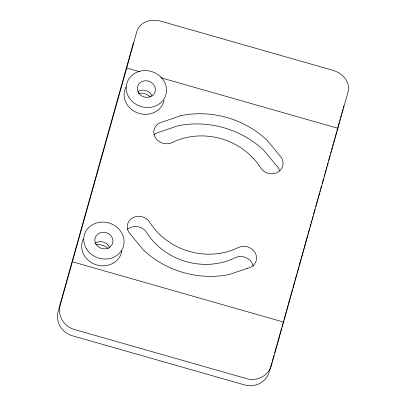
<?xml version="1.0" encoding="UTF-8"?>
<svg xmlns="http://www.w3.org/2000/svg" width="406" height="406" viewBox="0 0 406 406"><rect width="100%" height="100%" fill="white"/><g stroke="black" fill="none" stroke-linecap="round" stroke-linejoin="round"><path stroke-width="0.61" d="M126.728 68.01L136.868 31.495A20.341 16.473 16.7 0 1 160.832 21.203L332.925 70.324A20.341 16.473 16.7 0 1 348.069 91.781L271.396 365.39A20.341 19.559 17.9 0 1 246.523 378.631L74.43 329.51A20.341 19.559 17.9 0 1 60.189 305.104L126.728 68.01L139.507 71.659M334.798 138.487L335.3 136.675M335.635 135.467L336.472 132.447M336.807 131.239L337.31 129.428M337.645 128.22L339.325 122.186M339.66 120.978L340.162 119.166M340.497 117.958L341.334 114.939M341.669 113.731L342.172 111.919M342.507 110.711L343.014 108.904M343.349 107.697L343.852 105.885M281.683 328.012L277.582 342.578M282.023 326.794L283.733 320.699M284.073 319.481L286.123 312.168M286.463 310.95L288.174 304.855M288.514 303.637L290.224 297.542M290.564 296.324L292.614 289.011M292.954 287.793L294.665 281.698M295.005 280.48L296.71 274.385M297.055 273.167L298.76 267.072M299.105 265.854L301.15 258.541M301.496 257.323L303.201 251.228M303.546 250.01L305.251 243.915M305.591 242.697L307.641 235.384M307.981 234.166L309.692 228.07M310.032 226.852L310.889 223.802M311.229 222.584L311.742 220.757M312.082 219.539L312.935 216.489M313.62 214.053L314.985 209.176M315.67 206.74L316.183 204.913M316.523 203.695L317.375 200.645M317.72 199.427L318.233 197.6M318.573 196.382L319.426 193.332M319.766 192.114L320.278 190.287M320.623 189.069L321.476 186.019M322.161 183.583L323.526 178.706M324.206 176.27L324.719 174.443M325.064 173.225L325.916 170.175M326.257 168.957L326.769 167.13M327.109 165.912L327.967 162.862M328.647 160.426L330.017 155.549M330.697 153.113L331.21 151.286M331.55 150.063L332.407 147.018M332.747 145.8L333.26 143.973M333.6 142.75L334.453 139.705M271.934 362.568L269.371 371.652A20.341 19.559 17.9 0 1 244.498 384.898L72.405 335.777A20.341 19.559 17.9 0 1 58.165 311.366L132.813 44.995A20.341 16.473 16.7 0 1 133.691 42.691M272.279 361.355L273.989 355.301M274.674 352.875L276.385 346.82M276.725 345.607L277.237 343.791M160.812 77.739L337.929 128.296M72.415 261.804L283.621 322.09M138.476 93.213A14.235 12.804 17.1 0 1 150.524 96.907M96.019 244.727A14.235 12.804 17.1 0 1 108.062 248.421M279.495 170.515A12.205 10.977 17.1 0 0 276.283 165.42L263.875 150.387A89.487 80.5 17.1 0 0 177.828 125.83L159.456 132.072A12.205 10.977 17.1 0 0 154.077 134.716M253.242 266.336A12.205 10.977 17.1 0 0 235.12 257.734A65.082 58.545 17.1 0 1 146.617 232.476A12.205 10.977 17.1 0 0 127.545 229.395M164.105 100.272A20.341 18.295 17.1 0 1 138.055 113.066A20.341 18.295 17.1 0 1 126.053 86.935M121.841 250.598A20.341 18.295 17.1 0 1 96.552 264.885A20.341 18.295 17.1 0 1 83.321 238.982M137.857 91.578A9.15 8.232 17.1 0 1 152.037 96.085M94.938 243.417A9.15 8.232 17.1 0 1 109.579 247.599M180.964 115.639L162.593 121.886A12.205 10.977 17.1 0 0 154.782 136.492A12.205 10.977 17.1 0 0 172.093 142.557A65.082 58.545 17.1 0 1 260.596 167.815A12.205 10.977 17.1 0 0 278.496 171.804A12.205 10.977 17.1 0 0 279.419 155.229L267.011 140.197A89.487 80.5 17.1 0 0 180.964 115.639M247.756 268.219L229.385 274.466A89.487 80.5 17.1 0 1 143.338 249.903L130.93 234.871A12.205 10.977 17.1 0 1 131.854 218.301A12.205 10.977 17.1 0 1 149.753 222.285A65.082 58.545 17.1 0 0 238.251 247.548A12.205 10.977 17.1 0 1 255.567 253.613A12.205 10.977 17.1 0 1 247.756 268.219M129.037 97.567A20.341 18.295 17.1 0 0 163.968 99.008A20.341 18.295 17.1 0 0 146.064 70.598A20.341 18.295 17.1 0 0 129.037 97.567M138.563 92.888A9.15 8.232 17.1 0 0 154.285 93.537A9.15 8.232 17.1 0 0 146.226 80.748A9.15 8.232 17.1 0 0 138.563 92.888M86.579 249.081A20.341 18.295 17.1 0 0 121.511 250.522A20.341 18.295 17.1 0 0 103.606 222.107A20.341 18.295 17.1 0 0 86.579 249.081M96.105 244.402A9.15 8.232 17.1 0 0 111.823 245.046A9.15 8.232 17.1 0 0 103.769 232.262A9.15 8.232 17.1 0 0 96.105 244.402"/></g></svg>
